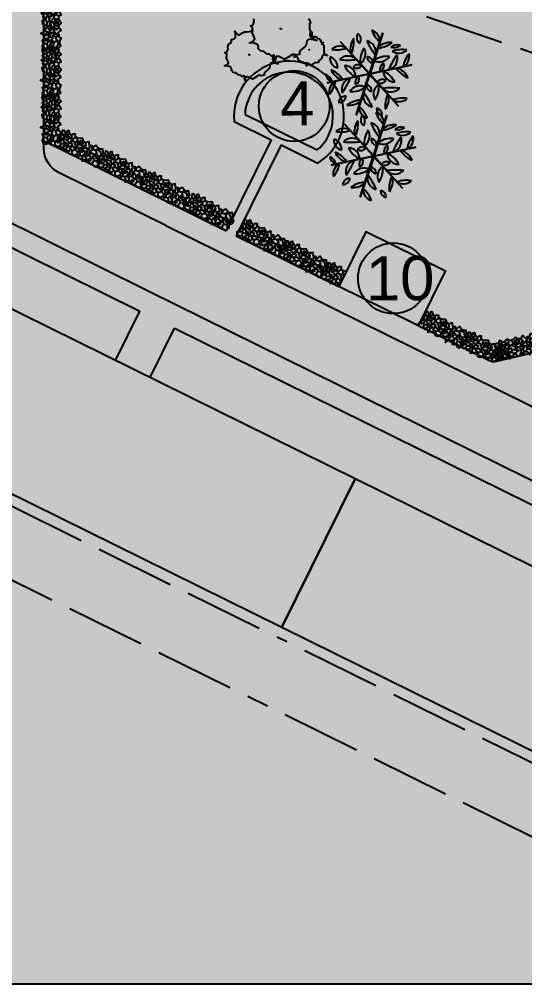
# Model space of a CAD drawing. Header units: millimetres. Extents: x 3866 to 35600, y -8896 to 9491.
# Drawn here: x 33071.03 to 33093.94, y -6737.26 to -6693.52 of the extents above; entities that cross this region are included whole.
import ezdxf

# ---------------------------------------------------------------- set-up
doc = ezdxf.new("R2010")
doc.units = ezdxf.units.MM
doc.linetypes.add('ACAD_ISO02W100', pattern=[15, 12, -3])
for name, color, linetype in [('A绿-TXT', 252, 'Continuous'), ('благоустрый', 7, 'Continuous'), ('будівлі', 7, 'Continuous'), ('ВДМ', 7, 'Continuous'), ('КУЩІ', 108, 'Continuous'), ('майданчики заливка', 7, 'Continuous'), ('інсоляція', 180, 'Continuous')]:
    doc.layers.add(name, color=color, linetype=linetype)
doc.styles.add('ATTR', font='romans.shx', dxfattribs={"width": 0.8, "height": 0.470416})
doc.styles.get("Standard").update_dxf_attribs({"font": 'arial.ttf'})

# ---------------------------------------------------------------- blocks, each defined once
blk = doc.blocks.new('Ground 1')
for points in [[(2.39, 10.76), (0.85, 11.61), (-0.58, 11.47), (-1.35, 10.06), (-1.13, 9.21), (-1.9, 9.21), (-0.69, 6.67), (-2.12, 5.82), (-2.45, 4.84), (-2.23, 3.43), (-0.69, 3), (-0.47, 3.57), (0.3, 2.58), (-0.91, 1.59), (-0.25, 1.17), (0.85, -0.38), (2.39, 0.46), (3.82, 0.32), (5.8, -0.52), (6.46, 0.75), (6.79, 1.73), (6.68, 2.72), (7.34, 2.01), (7.89, 0.89), (8.88, 1.31), (8.99, 1.73), (9.65, 1.31), (10.42, 0.32), (10.64, -0.38), (11.75, 0.32), (12.19, 1.17), (14.17, 0.89), (15.49, -0.38), (16.7, 0.46), (18.13, 1.03), (18.24, 1.03), (20.33, 0.75), (20.66, -0.52), (22.2, 0.18), (22.75, 1.45), (24.29, 0.75), (25.28, -0.38), (25.83, -0.24), (26.38, 0.32), (25.94, 2.01), (28.14, 0.89), (29.13, 1.17), (28.58, 2.72), (27.81, 3.57), (29.13, 4.84), (27.37, 6.25), (28.91, 6.53), (28.36, 6.81), (28.91, 7.94), (28.25, 8.22), (29.68, 10.48), (29.02, 11.61), (27.37, 11.75), (25.28, 10.76), (24.62, 11.61), (22.75, 10.9), (21.76, 12.31), (20.55, 10.9), (19.45, 11.33), (18.46, 9.35), (17.91, 9.35), (16.81, 11.75), (14.94, 11.47), (13.84, 9.91), (13.29, 10.48), (12.63, 10.76), (12.19, 10.34), (11.86, 9.77), (10.09, 10.06), (8.66, 12.59), (8.66, 11.75), (7.23, 10.2), (6.13, 10.76), (5.58, 10.06), (4.37, 11.61)], [(8.67, 7.82), (8.95, 6.95), (8.84, 6.08), (9.4, 6.01), (9.8, 6.59), (9.63, 7.46)], [(12.62, 7.75), (11.66, 7.53), (11.83, 6.66), (12.9, 5.94), (14.26, 5.94), (14.32, 6.88)], [(17.31, 7.53), (16.46, 6.3), (18.95, 3.98), (21.26, 4.78), (21.09, 5.94), (19.63, 5.87), (19.57, 7.17), (18.27, 6.95)], [(23.41, 9.13), (22, 8.55), (22.22, 7.97), (23.69, 6.88), (24.48, 8.18)], [(15.5, 3.55), (15.28, 2.39), (16.58, 2.54), (17.14, 3.69), (16.35, 3.26)], [(23.18, 2.54), (23.01, 3.84), (23.18, 4.49), (23.81, 5.29), (25.39, 5.58), (26.18, 5.51), (26.23, 4.49), (25.89, 3.91), (24.65, 3.84), (24.6, 3.19), (24.09, 2.9), (23.86, 3.55), (23.47, 2.68)]]:
    blk.add_lwpolyline(points, close=True)
for points in [[(-1.05, 9.13), (-0.14, 8.33), (0.2, 7.39), (0.53, 7.32), (0.99, 8.26), (2.17, 8.47), (2.34, 10.07), (2.4, 10.79)], [(-0.71, 6.66), (-0.59, 5.94), (0.14, 5.43), (-0.03, 4.93), (0.31, 4.35), (-0.48, 3.55)], [(0.2, 7.39), (0.14, 6.88), (-0.26, 7.03), (-0.59, 6.37)], [(0.14, 6.81), (0.65, 6.52), (1.38, 6.37), (1.04, 6.01), (0.99, 5.29), (0.37, 5.58), (0.14, 5.51)], [(1.04, 6.45), (1.61, 6.74), (1.95, 6.45), (1.95, 6.01), (2.34, 5.58), (2.96, 5.94), (4.15, 6.3), (4.32, 7.03), (3.36, 7.6), (2.23, 8.62)], [(5.56, 9.99), (5.67, 9.13), (4.88, 8.98), (4.54, 9.7), (4.15, 9.34), (5, 8.4), (4.26, 7.97), (4.09, 7.17)], [(4.6, 8.11), (6.41, 7.32), (6.69, 5.07)], [(6.47, 7.24), (7.14, 7.53), (7.76, 8.11), (7.88, 8.84), (7.65, 10.14), (7.54, 10.43)], [(6.58, 6.52), (7.88, 6.52), (8.78, 7.32)], [(7.88, 9.13), (9.57, 8.76), (9.8, 8.11), (9.29, 7.6)], [(10.48, 9.99), (10.31, 8.98), (9.74, 8.4)], [(9.8, 6.52), (10.7, 6.45), (11.61, 5.94), (11.77, 5.07), (11.72, 4.35), (11.15, 4.2)], [(11.72, 7.17), (11.21, 7.03), (11.04, 6.3)], [(11.89, 9.7), (12.57, 8.4), (12.96, 8.26), (13.81, 8.62), (13.86, 9.92)], [(13.41, 8.4), (13.53, 7.89), (13.13, 7.53)], [(13.81, 8.91), (15.84, 8.18), (17.65, 9.92)], [(14.32, 6.52), (15.5, 6.52), (16.24, 4.93), (16.07, 4.35), (16.01, 4.35)], [(16.29, 8.62), (16.58, 7.53), (15.73, 6.16)], [(16.29, 7.1), (16.8, 6.95)], [(18.67, 9.63), (19.68, 8.84), (19.63, 8.18), (18.95, 7.17)], [(21.04, 11.44), (21.66, 9.78), (20.81, 8.26), (19.63, 8.18)], [(21.15, 8.76), (21.77, 7.17), (21.15, 5.58)], [(21.49, 6.37), (23.07, 5.51), (23.41, 4.85)], [(22.05, 8.33), (21.55, 7.97)], [(23.01, 8.91), (23.41, 9.92), (23.92, 10.5), (23.75, 11.3)], [(25.61, 10.94), (26.01, 9.63), (25.61, 8.91), (24.2, 8.47)], [(24.26, 7.68), (26.01, 6.16)], [(25.61, 5.65), (26.35, 6.52), (27.82, 6.81), (28.04, 6.52)], [(25.89, 9.27), (26.74, 8.47), (26.91, 7.6), (26.63, 6.66)], [(26.52, 8.69), (27.82, 9.49), (28.61, 8.91)], [(0.37, 2.54), (0.87, 1.96), (1.61, 1.52), (3.02, 1.52), (4.6, 2.25), (3.19, 3.55), (3.13, 4.64), (2.12, 4.49), (0.48, 4.64), (0.08, 4.78)], [(2.68, 0.44), (3.75, 1.16), (3.87, 1.88)], [(3.47, 6.08), (3.98, 5.43), (4.04, 4.78), (3.19, 3.98)], [(4.04, 5.22), (4.77, 5.51), (5.79, 5.22), (5.79, 4.93), (6.3, 5.29), (7.2, 4.64)], [(4.6, 2.25), (5.11, 2.68), (6.01, 2.9), (6.63, 2.75)], [(6.35, 2.83), (6.97, 3.62), (7.43, 5.14), (7.82, 4.49), (8.84, 3.69), (8.95, 3.12), (8.56, 3.12), (8.67, 2.39), (9.01, 1.74)], [(9.12, 6.01), (8.95, 5.51), (9.35, 4.78), (9.57, 3.69)], [(8.95, 3.48), (10.08, 3.77), (11.04, 4.35), (11.49, 3.41), (11.32, 2.39), (11.77, 2.75), (12.4, 1.16), (12.4, 1.23)], [(11.38, 3.77), (12.85, 3.62), (13.69, 4.06), (14.2, 2.97), (13.58, 2.39), (13.81, 1.02)], [(13.3, 5.87), (12.96, 5.14), (13.41, 4.06)], [(13.92, 3.62), (15.84, 4.49), (16.74, 3.62)], [(16.01, 2.39), (16.24, 1.59), (14.54, 1.38), (14.65, 0.51)], [(18.44, 4.42), (18.16, 3.55), (16.91, 2.97)], [(16.97, 2.97), (18.21, 2.03), (18.21, 1.09)], [(20.02, 4.27), (20.92, 2.61), (19.51, 0.87)], [(20.59, 3.41), (22.22, 3.41), (22.45, 2.61), (22, 2.1), (22.56, 1.16)], [(22.34, 3.19), (23.07, 3.55)], [(24.48, 3.04), (25.05, 1.96), (24.14, 0.87)], [(24.82, 2.54), (26.52, 2.75), (26.86, 1.67)], [(26.06, 2.75), (26.35, 3.26), (27.93, 4.06), (28.27, 4.06)], [(26.18, 4.27), (27.02, 3.69)]]:
    blk.add_lwpolyline(points)
at = {"style": 'ATTR', "width": 0.8, "flags": 9}
blk.add_attdef('ESTCODE', (0, 0), '', height=0.0000643, dxfattribs=at)
blk = doc.blocks.new('A$C132D0777')
at = {"layer": 'A绿-TXT', "color": 94}
for p, q in [((1118, 1145), (1461, 2182)), ((1121, 1132), (1461, 2182)), ((1461, 2182), (1132, 1142)), ((1121, 1132), (382, 1952)), ((1107, 1136), (382, 1952)), ((382, 1952), (1118, 1145)), ((1121, 1132), (2200, 1362)), ((1132, 1142), (2200, 1362)), ((2200, 1362), (1135, 1128)), ((41, 902), (1107, 1136)), ((1121, 1132), (41, 902)), ((1111, 1122), (41, 902)), ((1121, 1132), (780, 82)), ((780, 82), (1111, 1122)), ((1123, 1118), (780, 82)), ((1121, 1132), (1860, 312)), ((1860, 312), (1123, 1118)), ((1135, 1128), (1860, 312))]:
    blk.add_line(p, q, dxfattribs=at)
for centre, radius, start, end in [((1082, 1951), 310, 359.75, 72.0497), ((1867, 2502), 736, 200.3878, 229.0632), ((1092, 1758), 464, 143.3521, 190.9965), ((-77, 1964), 800, 338.197, 5.0866), ((995, 2065), 201, 151.7015, 229.7406), ((729, 2015), 171, 322.8639, 58.5782), ((975, 1681), 309, 347.2702, 75.7188), ((2666, 2693), 1765, 203.8113, 217.5003), ((365, 1530), 310, 59.75, 132.0497), ((281, 2485), 736, 260.3878, 289.0632), ((1467, 1458), 588, 145.1527, 185.9348), ((721, 1650), 300, 302.4729, 28.6145), ((1648, 1470), 464, 83.3521, 130.9965), ((1242, 2586), 800, 278.197, 305.0866), ((1828, 1611), 262, 72.2233, 129.8114), ((1732, 2102), 298, 256.0238, 306.0109), ((1949, 1018), 736, 80.3878, 109.0632), ((1865, 1973), 310, 239.75, 312.0497), ((353, 1530), 245, 170.709, 259.1064), ((18, 1296), 289, 358.6571, 71.1583), ((573, 1281), 309, 47.2702, 135.7188), ((542, 3251), 1765, 263.8113, 277.5003), ((1225, 1571), 167, 176.5427, 264.4723), ((1027, 1402), 182, 0.9077, 80.1073), ((1576, 995), 588, 85.1527, 125.9348), ((1370, 1738), 300, 242.4729, 328.6145), ((3245, 574), 1765, 143.8113, 157.5003), ((1524, 1532), 309, 287.2702, 15.7188), ((2697, 1180), 736, 140.3878, 169.0632), ((1827, 1584), 310, 299.75, 12.0497), ((-199, 510), 800, 38.197, 65.0866), ((564, 1420), 464, 203.3521, 250.9965), ((472, 1045), 300, 2.4729, 88.6145), ((1012, 1595), 588, 205.1527, 245.9348), ((840, 1186), 182, 60.9077, 140.1073), ((793, 1442), 167, 236.5427, 324.4723), ((1553, 1261), 167, 116.5427, 204.4723), ((1308, 1348), 182, 300.9077, 20.1073), ((2440, 1754), 800, 218.197, 245.0866), ((1677, 844), 464, 23.3521, 70.9965), ((256, 1174), 262, 192.2233, 249.8114), ((-121, 846), 298, 16.0238, 66.0109), ((718, 732), 309, 107.2702, 195.7188), ((-1004, 1690), 1765, 323.8113, 337.5003), ((934, 916), 182, 120.9077, 200.1073), ((688, 1003), 167, 296.5427, 24.4723), ((1449, 822), 167, 56.5427, 144.4723), ((1770, 1219), 300, 182.4729, 268.6145), ((1230, 669), 588, 25.1527, 65.9348), ((398, 677), 310, 119.75, 192.0497), ((-471, 1081), 736, 320.3878, 349.0632), ((872, 526), 300, 62.4729, 148.6145), ((665, 1269), 588, 265.1527, 305.9348), ((1016, 693), 167, 356.5427, 84.4723), ((1214, 862), 182, 180.9077, 260.1073), ((1521, 614), 300, 122.4729, 208.6145), ((774, 806), 588, 325.1527, 5.9348), ((1401, 1078), 182, 240.9077, 320.1073), ((1669, 983), 309, 227.2702, 315.7188), ((1700, -987), 1765, 83.8113, 97.5003), ((503, 394), 171, 82.8639, 178.5782), ((326, 600), 201, 271.7015, 349.7406), ((1266, 583), 309, 167.2702, 255.7188), ((-425, -429), 1765, 23.8113, 37.5003), ((2319, 300), 800, 158.197, 185.0866), ((1150, 506), 464, 323.3521, 10.9965), ((1961, -221), 736, 80.3878, 109.0632), ((1877, 734), 310, 239.75, 312.0497), ((1000, -321), 800, 98.197, 125.0866), ((593, 794), 464, 263.3521, 310.9965), ((1159, 295), 310, 179.75, 252.0497), ((374, -256), 736, 20.3878, 49.0632), ((1476, 259), 182, 180.9077, 260.1073), ((1278, 89), 167, 356.5427, 84.4723)]:
    blk.add_arc(centre, radius, start, end, dxfattribs=at)

msp = doc.modelspace()

# ---------------------------------------------------------------- hatches: boundary and pattern name
at = {"layer": 'будівлі', "transparency": 33554569}
h = msp.add_hatch(color=40, dxfattribs=at)
h.dxf.hatch_style = 1
h.paths.add_polyline_path([(33110.262, -6653.622), (33087.762, -6653.622), (33087.762, -6661.122), (33110.262, -6661.122)])
h.paths.add_polyline_path([(33132.762, -6653.622), (33110.262, -6653.622), (33110.262, -6661.122), (33132.762, -6661.122)])
h.paths.add_polyline_path([(33072.762, -6653.622), (33065.262, -6653.622), (33065.262, -6676.122), (33072.762, -6676.122)])
h.paths.add_polyline_path([(33101.557, -6685.888), (33080.262, -6678.622), (33077.84, -6685.721), (33099.135, -6692.986)])
h.paths.add_polyline_path([(33101.557, -6685.888), (33099.135, -6692.986), (33120.43, -6700.252), (33122.851, -6693.153)])
h.paths.add_polyline_path([(33086.257, -6714.365), (33082.934, -6721.089), (33103.107, -6731.055), (33106.429, -6724.331)])
h.paths.add_polyline_path([(33086.257, -6714.365), (33066.084, -6704.398), (33062.762, -6711.122), (33082.934, -6721.089)])
h.paths.add_polyline_path([(33090.216, -6656.17), (33094.545, -6656.147), (33094.534, -6654.087), (33090.205, -6654.11)], flags=24)
h.paths.add_polyline_path([(33066.471, -6655.835), (33070.8, -6655.812), (33070.789, -6653.751), (33066.46, -6653.774)], flags=24)
h.paths.add_polyline_path([(33080.908, -6682.468), (33085.237, -6682.445), (33085.226, -6680.385), (33080.897, -6680.408)], flags=24)
h.paths.add_polyline_path([(33066.197, -6708.434), (33070.526, -6708.411), (33070.515, -6706.35), (33066.186, -6706.373)], flags=24)
at = {"layer": 'ВДМ', "true_color": 0x139b48, "transparency": 33554585}
h = msp.add_hatch(color=114, dxfattribs=at)
h.dxf.hatch_style = 1
h.paths.add_polyline_path([(33080.262, -6678.622), (33090.081, -6681.973), (33090.575, -6680.519), (33077.787, -6676.123, -0.320249), (33075.762, -6673.286), (33075.762, -6665.747), (33072.762, -6665.747), (33072.762, -6676.122), (33065.262, -6676.122), (33060.262, -6676.122), (33060.262, -6695.076, 0.414214), (33063.262, -6698.076), (33063.74, -6698.076, 0.050382), (33063.766, -6697.826), (33063.766, -6689.68), (33072.145, -6689.68), (33072.145, -6699.026), (33078.709, -6702.27), (33080.408, -6703.11), (33082.448, -6698.984), (33080.771, -6698.15, -1.802326), (33084.562, -6700.036), (33082.895, -6699.206), (33080.856, -6703.332), (33085.513, -6705.633), (33086.734, -6703.161), (33090.346, -6704.937), (33089.12, -6707.416), (33092.316, -6708.996, 0.173141), (33092.65, -6709.035), (33096.548, -6708.136, 0.226063), (33096.884, -6707.869), (33098.369, -6704.833), (33098.58, -6704.401), (33095.09, -6702.695), (33097.199, -6698.383), (33100.688, -6700.089), (33111.24, -6705.25), (33106.292, -6715.345, 0.413327), (33106.519, -6716.014), (33107.795, -6716.644, 0.414214), (33108.465, -6716.417), (33115.297, -6702.584), (33115.415, -6702.239), (33076.71, -6689.033), (33077.679, -6686.194), (33119.12, -6700.382, 0.414214), (33122.295, -6698.826), (33124.078, -6693.618, 0.161962), (33124.092, -6692.04), (33113.51, -6688.402), (33113.032, -6689.803), (33122.851, -6693.153), (33120.43, -6700.252), (33099.135, -6692.986), (33077.84, -6685.721)])
h = msp.add_hatch(color=114, dxfattribs=at)
h.dxf.hatch_style = 1
h.paths.add_polyline_path([(33126.918, -6694.603, -0.162862), (33127.88, -6693.342), (33124.092, -6692.04, -0.161962), (33124.078, -6693.618), (33122.295, -6698.826, -0.414214), (33119.12, -6700.382), (33077.679, -6686.194), (33076.71, -6689.033), (33121.019, -6704.151, 0.414214), (33124.192, -6702.592)])
at = {"layer": 'ВДМ', "transparency": 33554585}
h = msp.add_hatch(color=8, dxfattribs=at)
h.dxf.hatch_style = 1
h.paths.add_polyline_path([(33077.673, -6702.874), (33072.841, -6700.485, -0.285316), (33072.145, -6699.365), (33072.145, -6689.68), (33063.766, -6689.68), (33063.766, -6697.826, -0.414214), (33062.516, -6699.076), (33062.262, -6699.076, -0.414214), (33059.262, -6696.076), (33059.262, -6705.076, -0.414214), (33062.262, -6702.076), (33068.588, -6702.076, -0.115275), (33069.918, -6702.387), (33076.936, -6705.856), (33090.487, -6712.554), (33091.817, -6709.864)])
h.paths.add_polyline_path([(33070.395, -6694.218), (33065.516, -6694.218), (33065.516, -6693.951), (33065.516, -6691.43), (33070.395, -6691.43)], flags=16)
h = msp.add_hatch(color=9, dxfattribs=at)
h.dxf.hatch_style = 1
h.paths.add_polyline_path([(33109.999, -6715.659), (33123.291, -6722.175), (33123.731, -6721.277), (33129.485, -6709.538), (33128.587, -6709.098), (33122.833, -6720.836), (33110.442, -6714.763), (33116.195, -6703.024), (33115.297, -6702.584), (33108.465, -6716.417, -0.414214), (33107.795, -6716.644), (33106.519, -6716.014, -0.413327), (33106.292, -6715.345), (33111.24, -6705.25), (33100.688, -6700.089), (33098.369, -6704.833), (33096.884, -6707.869, -0.226063), (33096.548, -6708.136), (33092.65, -6709.035, -0.173141), (33092.316, -6708.996), (33080.856, -6703.332), (33080.856, -6703.332), (33082.895, -6699.206), (33084.562, -6700.036, 1.802326), (33080.771, -6698.15), (33082.448, -6698.984), (33080.408, -6703.11), (33078.709, -6702.27), (33075.051, -6700.462), (33072.145, -6699.026), (33072.145, -6699.365, 0.285316), (33072.841, -6700.485), (33077.673, -6702.874), (33114.01, -6720.833), (33116.252, -6721.94, 0.33288), (33115.569, -6720.503), (33110.645, -6718.052), (33109.176, -6717.326)])
h.paths.add_polyline_path([(33104.817, -6715.173), (33100.436, -6713.009, -0.414214), (33100.209, -6712.339), (33101.235, -6710.261), (33102.046, -6708.623, -0.288428), (33102.5, -6708.345), (33105.491, -6708.381, -0.111172), (33105.704, -6708.432), (33107.659, -6709.387, -0.414214), (33107.888, -6710.056), (33106.523, -6712.847), (33105.487, -6714.946, -0.414214)], flags=16)
h.paths.add_polyline_path([(33108.009, -6708.671), (33106.054, -6707.715, 0.111862), (33105.839, -6707.665), (33102.312, -6707.632, -0.225098), (33101.927, -6707.445), (33099.819, -6704.817, -0.291232), (33099.761, -6704.283), (33100.988, -6701.792, -0.41339), (33101.656, -6701.564), (33109.587, -6705.443, -0.414214), (33109.817, -6706.112), (33108.678, -6708.442, -0.414214)], flags=16)
h.paths.add_polyline_path([(33099.402, -6711.941, -0.414295), (33098.732, -6712.167), (33095.006, -6710.326, -0.704825), (33095.115, -6709.39), (33097.168, -6708.917, 0.226063), (33097.504, -6708.649), (33097.588, -6708.478), (33099.027, -6705.535), (33099.407, -6705.721), (33101.094, -6707.854, -0.288707), (33101.152, -6708.384), (33100.427, -6709.866)], flags=16)
h.paths.add_polyline_path([(33084.536, -6699.44), (33081.262, -6697.829, -1.535529)], flags=16)
h = msp.add_hatch(color=9, dxfattribs=at)
h.dxf.hatch_style = 1
h.paths.add_polyline_path([(33069.918, -6702.387, 0.115275), (33068.588, -6702.076), (33062.262, -6702.076, 0.414214), (33059.262, -6705.076), (33059.262, -6715.89), (33059.262, -6737.258), (33060.262, -6737.258), (33060.262, -6715.89), (33060.262, -6706.076, -0.414214), (33063.262, -6703.076), (33068.355, -6703.076, -0.115275), (33069.684, -6703.387), (33076.493, -6706.753), (33075.386, -6708.994), (33076.955, -6709.769), (33078.062, -6707.528), (33096.664, -6716.722), (33095.558, -6718.96), (33097.127, -6719.736), (33098.235, -6717.494), (33107.982, -6722.313), (33108.424, -6721.419), (33076.936, -6705.856)])
at = {"layer": 'ВДМ', "true_color": 0x139b48, "transparency": 33554585}
h = msp.add_hatch(color=114, dxfattribs=at)
h.dxf.hatch_style = 1
h.paths.add_polyline_path([(33081.384, -6724.227), (33061.212, -6714.26), (33062.541, -6711.571), (33082.713, -6721.537), (33103.332, -6731.724), (33107.096, -6724.106), (33107.982, -6722.313), (33098.235, -6717.494), (33097.127, -6719.736), (33106.429, -6724.331), (33103.107, -6731.055), (33082.934, -6721.089), (33062.762, -6711.122), (33066.084, -6704.398), (33075.386, -6708.994), (33076.493, -6706.753), (33069.684, -6703.387, 0.115275), (33068.355, -6703.076), (33063.262, -6703.076, 0.414214), (33060.262, -6706.076), (33060.262, -6709.133), (33060.262, -6715.89), (33060.262, -6737.258), (33060.714, -6737.258), (33060.719, -6737.256), (33060.726, -6737.258), (33060.95, -6737.258), (33060.956, -6737.257), (33060.956, -6737.258), (33108.946, -6737.258), (33108.946, -6736.734), (33106.704, -6735.627), (33104.766, -6734.584, -0.245401), (33102.452, -6734.636)])
at = {"layer": 'ВДМ', "transparency": 33554585}
h = msp.add_hatch(color=8, dxfattribs=at)
h.dxf.hatch_style = 1
h.paths.add_polyline_path([(33090.346, -6704.937), (33086.734, -6703.161), (33085.513, -6705.633), (33089.12, -6707.416)])
at = {"layer": 'ВДМ', "true_color": 0x139b48, "transparency": 33554585}
h = msp.add_hatch(color=114, dxfattribs=at)
h.dxf.hatch_style = 1
h.paths.add_polyline_path([(33078.062, -6707.528), (33076.955, -6709.769), (33086.257, -6714.365), (33095.558, -6718.96), (33096.664, -6716.722)])
at = {"layer": 'ВДМ', "transparency": 33554585}
h = msp.add_hatch(color=8, dxfattribs=at)
h.dxf.hatch_style = 1
h.paths.add_polyline_path([(33091.817, -6709.864), (33090.487, -6712.554), (33111.114, -6722.748), (33112.443, -6720.058)])
at = {"layer": 'ВДМ', "true_color": 0x139b48, "transparency": 33554585}
h = msp.add_hatch(color=114, dxfattribs=at)
h.dxf.hatch_style = 1
h.paths.add_polyline_path([(33111.114, -6722.748), (33108.424, -6721.419), (33107.096, -6724.106), (33103.332, -6731.724), (33082.713, -6721.537), (33062.541, -6711.571), (33061.212, -6714.26), (33081.384, -6724.227), (33102.452, -6734.636, 0.414214), (33105.801, -6733.502)])
at = {"layer": 'майданчики заливка', "transparency": 33554585}
h = msp.add_hatch(color=13, dxfattribs=at)
h.dxf.hatch_style = 1
h.paths.add_polyline_path([(33081.262, -6697.829), (33084.536, -6699.44, 1.535529)])
h.paths.add_polyline_path([(33086.507, -6658.142), (33081.627, -6658.137, 0.500594), (33086.503, -6661.681)])
h.paths.add_polyline_path([(33086.509, -6655.202), (33081.629, -6655.196), (33081.627, -6657.637), (33086.507, -6657.642)])
h.paths.add_polyline_path([(33100.293, -6700.898), (33097.598, -6699.58), (33096.28, -6702.275), (33098.975, -6703.593)])
h.paths.add_polyline_path([(33131.197, -6694.482), (33128.89, -6693.689), (33127.303, -6698.304), (33129.61, -6699.096)])
h.paths.add_polyline_path([(33133.504, -6695.276), (33131.197, -6694.482), (33129.611, -6699.097), (33131.917, -6699.89)])

# ---------------------------------------------------------------- linework, layer by layer
for p, q in [((33081.262, -6697.829), (33084.536, -6699.44)), ((33080.771, -6698.15), (33082.448, -6698.984)), ((33082.895, -6699.206), (33084.562, -6700.036))]:
    msp.add_line(p, q)
for points in [[(33040.02, -6737.258), (33168.196, -6737.258), (33168.196, -6623.396), (33040.02, -6623.396), (33040.02, -6737.258)], [(33082.448, -6698.984), (33080.408, -6703.11)], [(33082.895, -6699.206), (33080.856, -6703.332)], [(33075.051, -6700.462), (33080.408, -6703.11)], [(33080.408, -6703.11), (33078.709, -6702.27)], [(33089.12, -6707.416), (33090.346, -6704.937), (33086.734, -6703.161), (33085.513, -6705.633)], [(33080.856, -6703.332), (33085.513, -6705.633)]]:
    msp.add_lwpolyline(points)
for points in [[(33077.673, -6702.874), (33072.841, -6700.485, -0.285316), (33072.145, -6699.365), (33072.145, -6689.68)], [(33098.369, -6704.833), (33096.884, -6707.869, -0.226063), (33096.548, -6708.136), (33092.65, -6709.035, -0.173141), (33092.316, -6708.996), (33080.856, -6703.332)]]:
    msp.add_lwpolyline(points, format="xyb")
at = {"linetype": 'ACAD_ISO02W100', "ltscale": 0.3}
for points in [[(33062.541, -6711.571), (33082.713, -6721.537)], [(33061.212, -6714.26), (33081.384, -6724.227)]]:
    msp.add_lwpolyline(points, dxfattribs=at)
for centre in [(33083.492, -6697.453), (33087.986, -6705.263)]:
    msp.add_circle(centre, 1.601)
for radius, start, end in [(2.495, 301.5991, 185.5063), (1.995, 309.9485, 177.6532)]:
    msp.add_arc((33083.255, -6697.91), radius, start, end)
at = {"layer": 'благоустрый', "linetype": 'ACAD_ISO02W100', "ltscale": 0.3}
msp.add_lwpolyline([(33076.71, -6689.033), (33121.019, -6704.151, 0.414214), (33124.192, -6702.592), (33126.918, -6694.603, -0.162862), (33127.88, -6693.342, -0.162862)], format="xyb", dxfattribs=at)
at = {"layer": 'благоустрый'}
for points in [[(33075.386, -6708.994), (33076.493, -6706.753)], [(33076.955, -6709.769), (33078.062, -6707.528)]]:
    msp.add_lwpolyline(points, dxfattribs=at)
at = {"layer": 'благоустрый', "linetype": 'ACAD_ISO02W100', "ltscale": 0.3}
msp.add_lwpolyline([(33103.332, -6731.724), (33082.713, -6721.537)], dxfattribs=at)
at = {"layer": 'будівлі'}
for points in [[(33086.257, -6714.365), (33066.084, -6704.398), (33062.762, -6711.122), (33082.934, -6721.089), (33086.257, -6714.365)], [(33106.429, -6724.331), (33086.257, -6714.365), (33082.934, -6721.089), (33103.107, -6731.055), (33106.429, -6724.331)]]:
    msp.add_lwpolyline(points, dxfattribs=at)
at = {"layer": 'ВДМ'}
for points in [[(33072.145, -6699.026), (33078.709, -6702.27)], [(33077.673, -6702.874), (33114.01, -6720.833)], [(33076.936, -6705.856), (33111.114, -6722.748)], [(33078.062, -6707.528), (33096.664, -6716.722)]]:
    msp.add_lwpolyline(points, dxfattribs=at)
for points in [[(33059.262, -6715.89), (33059.262, -6705.076, -0.414214), (33062.262, -6702.076), (33068.588, -6702.076, -0.115275), (33069.918, -6702.387), (33076.936, -6705.856)], [(33060.262, -6706.076), (33060.262, -6706.076, -0.414214), (33063.262, -6703.076), (33068.355, -6703.076, -0.115275), (33069.684, -6703.387), (33076.493, -6706.753)]]:
    msp.add_lwpolyline(points, format="xyb", dxfattribs=at)
at = {"layer": 'ВДМ', "linetype": 'ACAD_ISO02W100', "ltscale": 0.3}
msp.add_lwpolyline([(33111.114, -6722.746), (33105.801, -6733.502, -0.414214), (33102.452, -6734.636), (33081.384, -6724.227)], format="xyb", dxfattribs=at)
at = {"layer": 'КУЩІ'}
for points in [[(33084.137, -6693.472), (33084.172, -6693.531), (33084.209, -6693.634), (33084.24, -6693.66), (33084.191, -6693.709), (33084.189, -6693.982), (33084.24, -6694.054), (33084.196, -6694.191), (33084.217, -6694.292), (33084.358, -6694.387), (33084.518, -6694.474), (33084.368, -6694.443), (33084.158, -6694.416), (33084.074, -6694.471), (33084.025, -6694.716), (33083.929, -6694.802), (33083.766, -6694.934), (33083.731, -6695.006), (33083.725, -6695.115), (33083.55, -6695.147), (33083.472, -6695.093), (33083.363, -6695.144), (33083.056, -6695.334), (33082.943, -6695.286), (33082.8, -6695.202), (33082.68, -6695.208), (33082.621, -6695.397), (33082.586, -6695.141), (33082.47, -6695.181), (33082.378, -6695.103), (33082.267, -6695.099), (33082.12, -6694.982), (33081.962, -6694.95), (33081.865, -6694.839), (33081.877, -6694.753), (33081.805, -6694.645), (33081.657, -6694.604), (33081.472, -6694.58), (33081.607, -6694.531), (33081.709, -6694.402), (33081.652, -6694.253), (33081.579, -6694.155), (33081.613, -6694.029), (33081.604, -6693.896), (33081.504, -6693.817), (33081.611, -6693.777), (33081.682, -6693.632), (33081.666, -6693.488)], [(33082.508, -6695.158), (33082.542, -6695.206), (33082.507, -6695.316), (33082.524, -6695.397), (33082.637, -6695.473), (33082.764, -6695.542), (33082.645, -6695.517), (33082.477, -6695.496), (33082.409, -6695.539), (33082.37, -6695.736), (33082.293, -6695.804), (33082.163, -6695.91), (33082.135, -6695.968), (33082.13, -6696.055), (33081.99, -6696.08), (33081.928, -6696.037), (33081.84, -6696.078), (33081.595, -6696.23), (33081.504, -6696.192), (33081.39, -6696.124), (33081.294, -6696.129), (33081.247, -6696.281), (33081.219, -6696.076), (33081.126, -6696.107), (33081.052, -6696.045), (33080.964, -6696.042), (33080.846, -6695.948), (33080.72, -6695.923), (33080.642, -6695.834), (33080.651, -6695.765), (33080.594, -6695.679), (33080.476, -6695.646), (33080.328, -6695.626), (33080.435, -6695.588), (33080.517, -6695.485), (33080.471, -6695.365), (33080.413, -6695.287), (33080.44, -6695.186), (33080.433, -6695.08), (33080.353, -6695.016), (33080.439, -6694.984), (33080.495, -6694.869), (33080.483, -6694.753), (33080.533, -6694.628), (33080.614, -6694.586), (33080.643, -6694.52), (33080.654, -6694.434), (33080.769, -6694.396), (33080.831, -6694.334), (33080.838, -6694.178), (33080.806, -6694.06), (33080.882, -6694.157), (33080.961, -6694.229), (33081.031, -6694.22), (33081.123, -6694.145), (33081.234, -6694.08), (33081.329, -6694.084), (33081.558, -6694.053), (33081.61, -6693.935)], [(33084.206, -6694.234), (33084.24, -6694.229), (33084.295, -6694.105), (33084.295, -6694.236), (33084.309, -6694.26), (33084.365, -6694.289), (33084.429, -6694.292), (33084.517, -6694.331), (33084.566, -6694.381), (33084.636, -6694.401), (33084.664, -6694.454), (33084.719, -6694.521), (33084.717, -6694.565), (33084.737, -6694.579), (33084.815, -6694.572), (33084.742, -6694.639), (33084.803, -6694.658), (33084.821, -6694.688), (33084.84, -6694.74), (33084.855, -6694.753), (33084.831, -6694.777), (33084.83, -6694.914), (33084.855, -6694.95), (33084.833, -6695.018), (33084.844, -6695.069), (33084.914, -6695.116), (33084.994, -6695.16), (33084.919, -6695.144), (33084.814, -6695.131), (33084.772, -6695.158), (33084.748, -6695.281), (33084.699, -6695.324), (33084.618, -6695.39), (33084.601, -6695.426), (33084.598, -6695.48), (33084.51, -6695.496), (33084.471, -6695.469), (33084.417, -6695.495), (33084.263, -6695.59), (33084.207, -6695.566), (33084.135, -6695.524), (33084.075, -6695.527), (33084.046, -6695.621), (33084.028, -6695.493), (33083.97, -6695.513), (33083.924, -6695.474), (33083.869, -6695.472), (33083.795, -6695.413), (33083.716, -6695.398), (33083.668, -6695.342), (33083.673, -6695.299), (33083.638, -6695.245), (33083.564, -6695.224), (33083.471, -6695.212), (33083.538, -6695.188), (33083.577, -6695.139)], [(33085.858, -6704.934), (33085.844, -6704.936), (33085.735, -6704.923), (33085.728, -6704.919), (33085.607, -6704.83), (33085.63, -6704.74), (33085.51, -6704.731), (33085.432, -6704.792), (33085.36, -6704.696), (33085.336, -6704.591), (33085.297, -6704.582), (33085.244, -6704.598), (33085.214, -6704.719), (33085.114, -6704.573), (33085.043, -6704.557), (33085.025, -6704.673), (33085.044, -6704.752), (33084.918, -6704.786), (33084.98, -6704.934), (33084.875, -6704.9), (33084.899, -6704.936), (33084.827, -6704.988), (33084.858, -6705.028), (33084.692, -6705.12), (33084.695, -6705.213), (33084.793, -6705.278), (33084.957, -6705.287), (33084.97, -6705.363), (33085.111, -6705.382), (33085.125, -6705.504), (33085.248, -6705.457), (33085.302, -6705.521), (33085.431, -6705.431), (33085.466, -6705.45), (33085.455, -6705.605)], [(33085.11, -6704.957), (33085.035, -6704.986), (33084.933, -6704.954), (33084.929, -6704.929)], [(33085.181, -6704.761), (33085.146, -6704.783), (33085.02, -6704.779), (33084.999, -6704.767)], [(33085.122, -6704.852), (33085.089, -6704.787)], [(33085.266, -6704.789), (33085.152, -6704.745), (33085.168, -6704.666)], [(33085.27, -6704.833), (33085.271, -6704.745), (33085.365, -6704.708)], [(33085.399, -6704.914), (33085.341, -6704.912)], [(33085.501, -6704.988), (33085.398, -6704.932), (33085.411, -6704.874), (33085.457, -6704.858), (33085.454, -6704.78)], [(33085.506, -6705.061), (33085.507, -6704.926), (33085.654, -6704.866)], [(33085.741, -6705.083), (33085.696, -6704.982), (33085.728, -6704.924)], [(33084.951, -6705.116), (33084.842, -6705.122), (33084.813, -6705.059)], [(33084.931, -6705.287), (33084.95, -6705.192), (33085, -6705.16), (33085.103, -6705.181)], [(33084.97, -6705.173), (33084.944, -6705.095), (33084.963, -6705.035), (33085.012, -6704.986)], [(33085.162, -6705.249), (33085.103, -6705.299), (33085.051, -6705.318), (33085.035, -6705.373)], [(33085.126, -6705.13), (33085.069, -6704.975)], [(33085.199, -6705.474), (33085.217, -6705.349), (33085.322, -6705.283), (33085.398, -6705.319)], [(33085.242, -6705.245), (33085.286, -6705.24)], [(33085.343, -6705.142), (33085.274, -6705.034), (33085.275, -6704.982)], [(33085.283, -6705.303), (33085.299, -6705.182), (33085.392, -6705.104)], [(33085.409, -6705.442), (33085.373, -6705.358), (33085.398, -6705.319), (33085.475, -6705.278)], [(33085.592, -6705.459), (33085.611, -6705.382), (33085.647, -6705.361)], [(33085.6, -6705.124), (33085.647, -6705.079), (33085.745, -6705.085)], [(33085.643, -6705.364), (33085.616, -6705.338)], [(33085.789, -6705.073), (33085.781, -6705.07), (33085.706, -6705.123), (33085.765, -6705.123)], [(33085.744, -6705.165), (33085.733, -6705.132)], [(33085.6, -6705.457), (33085.463, -6705.495)], [(33093.251, -6708.896), (33093.193, -6708.84), (33093.16, -6708.868), (33093.146, -6708.78), (33093.255, -6708.76), (33093.228, -6708.711), (33093.212, -6708.577), (33093.087, -6708.577), (33093.003, -6708.52), (33092.908, -6708.399), (33092.823, -6708.456), (33092.769, -6708.507), (33092.742, -6708.572), (33092.725, -6708.506), (33092.729, -6708.416), (33092.653, -6708.409), (33092.632, -6708.432), (33092.605, -6708.383), (33092.59, -6708.295), (33092.6, -6708.244), (33092.508, -6708.25), (33092.451, -6708.288), (33092.337, -6708.203), (33092.298, -6708.079), (33092.194, -6708.091), (33092.085, -6708.077), (33092.078, -6708.074), (33091.957, -6707.985), (33091.98, -6707.894), (33091.86, -6707.886), (33091.782, -6707.947), (33091.71, -6707.85), (33091.686, -6707.746), (33091.647, -6707.736), (33091.594, -6707.753), (33091.564, -6707.873), (33091.465, -6707.728), (33091.393, -6707.712), (33091.375, -6707.828), (33091.394, -6707.907), (33091.268, -6707.941), (33091.33, -6708.089), (33091.225, -6708.054), (33091.249, -6708.091), (33091.177, -6708.142), (33091.208, -6708.183), (33091.042, -6708.275), (33091.045, -6708.368), (33091.143, -6708.433), (33091.308, -6708.442), (33091.32, -6708.517), (33091.461, -6708.537), (33091.475, -6708.659), (33091.598, -6708.612), (33091.653, -6708.676), (33091.782, -6708.586), (33091.816, -6708.605), (33091.803, -6708.792), (33091.929, -6708.838), (33092.051, -6708.778), (33092.066, -6708.832), (33092.098, -6708.872), (33092.14, -6708.861), (33092.179, -6708.837), (33092.28, -6708.914), (33092.281, -6708.979)], [(33091.531, -6707.915), (33091.496, -6707.937), (33091.37, -6707.933), (33091.349, -6707.922)], [(33091.472, -6708.006), (33091.439, -6707.941)], [(33091.616, -6707.944), (33091.502, -6707.9), (33091.518, -6707.821)], [(33091.62, -6707.987), (33091.621, -6707.9), (33091.715, -6707.863)], [(33091.851, -6708.142), (33091.748, -6708.087), (33091.761, -6708.029), (33091.807, -6708.013), (33091.804, -6707.935)], [(33091.301, -6708.271), (33091.192, -6708.276), (33091.163, -6708.213)], [(33091.46, -6708.112), (33091.385, -6708.141), (33091.283, -6708.109), (33091.279, -6708.083)], [(33091.281, -6708.442), (33091.3, -6708.347), (33091.35, -6708.315), (33091.453, -6708.336)], [(33091.32, -6708.328), (33091.294, -6708.25), (33091.313, -6708.189), (33091.362, -6708.14)], [(33091.512, -6708.403), (33091.453, -6708.453), (33091.401, -6708.472), (33091.385, -6708.528)], [(33091.476, -6708.284), (33091.419, -6708.13)], [(33091.592, -6708.4), (33091.636, -6708.395)], [(33091.693, -6708.297), (33091.624, -6708.189), (33091.625, -6708.137)], [(33091.633, -6708.458), (33091.649, -6708.337), (33091.742, -6708.259)], [(33091.749, -6708.069), (33091.691, -6708.067)], [(33091.759, -6708.597), (33091.723, -6708.512), (33091.748, -6708.473), (33091.825, -6708.433)], [(33091.856, -6708.216), (33091.857, -6708.081), (33092.004, -6708.02)], [(33091.95, -6708.279), (33091.998, -6708.234), (33092.095, -6708.24)], [(33092.091, -6708.238), (33092.046, -6708.137), (33092.078, -6708.078)], [(33092.136, -6708.55), (33092.062, -6708.51), (33092.071, -6708.385), (33092.101, -6708.355), (33092.104, -6708.357)], [(33092.26, -6708.382), (33092.11, -6708.371), (33092.083, -6708.286)], [(33092.171, -6708.235), (33092.184, -6708.177), (33092.297, -6708.221), (33092.32, -6708.163)], [(33092.222, -6708.544), (33092.268, -6708.51), (33092.277, -6708.427)], [(33092.413, -6708.478), (33092.327, -6708.419), (33092.259, -6708.417), (33092.264, -6708.332), (33092.323, -6708.317), (33092.355, -6708.223)], [(33092.575, -6708.542), (33092.495, -6708.522), (33092.415, -6708.526), (33092.419, -6708.451), (33092.464, -6708.394), (33092.423, -6708.401), (33092.439, -6708.281), (33092.436, -6708.285)], [(33092.759, -6708.59), (33092.694, -6708.619), (33092.614, -6708.698), (33092.611, -6708.644), (33092.575, -6708.56), (33092.587, -6708.52), (33092.612, -6708.533), (33092.63, -6708.484), (33092.631, -6708.432)], [(33091.549, -6708.629), (33091.567, -6708.504), (33091.672, -6708.438), (33091.748, -6708.473)], [(33092.087, -6708.716), (33091.985, -6708.602), (33091.813, -6708.649)], [(33091.942, -6708.614), (33091.961, -6708.536), (33092.061, -6708.479)], [(33091.993, -6708.519), (33091.966, -6708.493)], [(33092.18, -6708.831), (33092.182, -6708.727), (33092.162, -6708.705), (33092.097, -6708.698), (33092.049, -6708.778)], [(33092.129, -6708.698), (33092.139, -6708.663), (33092.176, -6708.654)], [(33092.258, -6708.898), (33092.303, -6708.84), (33092.358, -6708.823)], [(33092.277, -6708.679), (33092.313, -6708.687), (33092.348, -6708.648)], [(33092.419, -6708.704), (33092.365, -6708.668), (33092.325, -6708.606), (33092.344, -6708.546), (33092.373, -6708.503), (33092.413, -6708.513)], [(33092.45, -6708.932), (33092.356, -6708.851), (33092.365, -6708.803), (33092.413, -6708.789)], [(33092.602, -6708.862), (33092.55, -6708.857), (33092.491, -6708.872), (33092.46, -6708.914), (33092.43, -6709.003), (33092.427, -6709.025)], [(33092.62, -6708.813), (33092.539, -6708.769), (33092.455, -6708.788)], [(33092.478, -6708.695), (33092.506, -6708.669), (33092.506, -6708.61), (33092.529, -6708.535)], [(33092.689, -6708.98), (33092.603, -6708.869), (33092.662, -6708.719)], [(33092.823, -6708.818), (33092.767, -6708.811), (33092.713, -6708.758), (33092.723, -6708.74), (33092.679, -6708.746), (33092.645, -6708.674)], [(33092.888, -6708.613), (33092.842, -6708.623), (33092.778, -6708.606), (33092.744, -6708.576)], [(33092.829, -6708.891), (33092.819, -6708.833), (33092.838, -6708.791), (33092.918, -6708.77)], [(33093.143, -6708.776), (33093.131, -6708.722), (33093.1, -6708.67), (33093.012, -6708.622), (33092.888, -6708.613), (33092.932, -6708.743), (33092.899, -6708.813), (33092.967, -6708.838), (33093.065, -6708.903), (33093.085, -6708.925)], [(33093.07, -6708.566), (33092.978, -6708.574), (33092.947, -6708.616)], [(33093.087, -6708.934), (33093.085, -6708.89), (33093.162, -6708.868)], [(33092.417, -6709.033), (33092.454, -6709.02), (33092.469, -6709.043)], [(33092.572, -6709.047), (33092.588, -6709.007), (33092.642, -6709.024), (33092.641, -6709.037)], [(33092.666, -6709.032), (33092.655, -6708.984), (33092.715, -6708.982), (33092.753, -6708.938)], [(33092.915, -6708.974), (33092.911, -6708.966), (33092.926, -6708.939), (33092.916, -6708.898), (33092.865, -6708.9), (33092.779, -6708.882), (33092.744, -6708.921), (33092.784, -6708.99), (33092.789, -6709.003)], [(33092.991, -6708.956), (33093.011, -6708.926), (33093.027, -6708.948)]]:
    msp.add_lwpolyline(points, dxfattribs=at)
for points in [[(33082.884, -6693.976), (33082.863, -6693.94), (33082.913, -6693.947)], [(33081.457, -6695.143), (33081.44, -6695.115), (33081.48, -6695.12)], [(33084.177, -6694.91), (33084.166, -6694.893), (33084.192, -6694.896)], [(33085.368, -6704.845), (33085.334, -6704.932), (33085.302, -6704.967), (33085.236, -6704.996), (33085.127, -6704.96), (33085.08, -6704.929), (33085.111, -6704.863), (33085.152, -6704.839), (33085.232, -6704.876), (33085.258, -6704.838), (33085.299, -6704.837), (33085.291, -6704.885), (33085.345, -6704.844)], [(33085.13, -6705.249), (33085.238, -6705.261), (33085.243, -6705.217), (33085.188, -6705.099), (33085.095, -6705.154)], [(33085.565, -6705.357), (33085.66, -6705.309), (33085.583, -6705.079), (33085.412, -6705.05), (33085.383, -6705.129), (33085.477, -6705.174), (33085.436, -6705.257), (33085.525, -6705.288)], [(33091.718, -6708), (33091.684, -6708.087), (33091.652, -6708.122), (33091.586, -6708.15), (33091.477, -6708.115), (33091.43, -6708.083), (33091.461, -6708.018), (33091.502, -6707.993), (33091.582, -6708.031), (33091.608, -6707.992), (33091.649, -6707.992), (33091.641, -6708.04), (33091.695, -6707.999)], [(33091.48, -6708.404), (33091.588, -6708.415), (33091.593, -6708.371), (33091.539, -6708.254), (33091.445, -6708.308)], [(33091.915, -6708.511), (33092.01, -6708.463), (33091.933, -6708.234), (33091.762, -6708.205), (33091.733, -6708.283), (33091.827, -6708.329), (33091.786, -6708.412), (33091.875, -6708.443)], [(33092.163, -6708.324), (33092.217, -6708.259), (33092.131, -6708.224), (33092.056, -6708.277), (33092.12, -6708.277)], [(33092.2, -6708.684), (33092.268, -6708.703), (33092.287, -6708.643), (33092.244, -6708.562), (33092.16, -6708.516), (33092.124, -6708.572)], [(33092.445, -6708.823), (33092.457, -6708.759), (33092.493, -6708.709), (33092.461, -6708.685), (33092.416, -6708.708), (33092.397, -6708.768)]]:
    msp.add_lwpolyline(points, close=True, dxfattribs=at)

# ---------------------------------------------------------------- block references
at = {"layer": 'A绿-TXT', "lineweight": 9, "xscale": 0.001776, "yscale": 0.001776, "zscale": 0.001776}
for p in [(33084.918, -6698.004), (33085.101, -6701.733)]:
    msp.add_blockref('A$C132D0777', p, dxfattribs=at)
at = {"layer": 'КУЩІ', "color": 116, "true_color": 0x136734}
for p, xscale, yscale, zscale, rotation in [((33072.893, -6694.785), 0.07111039999896482, 0.07111039999896482, 0.07111039999896482, 89.8740814406687), ((33072.891, -6696.916), 0.07111039999896482, 0.07111039999896482, 0.07111039999896482, 89.8740814406687), ((33072.89, -6699.045), 0.07111039999896483, 0.07111039999896483, 0.07111039999896483, 89.8740814406687), ((33074.854, -6699.465), 0.07111039999896479, 0.07111039999896479, 0.07111039999896479, 151.4378480665663), ((33076.804, -6700.416), 0.07111039999896479, 0.07111039999896479, 0.07111039999896479, 151.4378480665663), ((33078.754, -6701.368), 0.07111039999896479, 0.07111039999896479, 0.07111039999896479, 151.4378480665663), ((33080.731, -6702.35), 0.07111039999896479, 0.07111039999896479, 0.07111039999896479, 151.4378480665663), ((33083.099, -6703.521), 0.07111039999896479, 0.07111039999896479, 0.07111039999896479, 151.4378480665663), ((33085.001, -6704.487), 0.07111039999896479, 0.07111039999896479, 0.07111039999896479, 151.4378480665663), ((33091.327, -6707.678), 0.07111039999896479, 0.07111039999896479, 0.07111039999896479, 151.4378480665663), ((33094.6, -6707.729), 0.07111039999896476, 0.07111039999896476, 0.07111039999896476, 192.2925788122173)]:
    msp.add_blockref('Ground 1', p, dxfattribs=dict(at, xscale=xscale, yscale=yscale, zscale=zscale, rotation=rotation))

# ---------------------------------------------------------------- texts
at = {"layer": 'КУЩІ', "style": 'ATTR', "width": 0.8, "flags": 9}
msp.add_attdef('ESTCODE', (33082.913, -6693.947), '', height=0.00000924, rotation=172.5529, dxfattribs=at)
at = {"layer": 'інсоляція', "color": 7, "char_height": 2, "attachment_point": 1, "rotation": 0.3058}
for s, insert in [('4', (33082.848, -6696.335)), ('10', (33086.733, -6704.267))]:
    msp.add_mtext_dynamic_manual_height_columns(s, width=1.87826, gutter_width=12.5, heights=[0], dxfattribs=dict(at, insert=insert))

doc.saveas('drawing.dxf')
